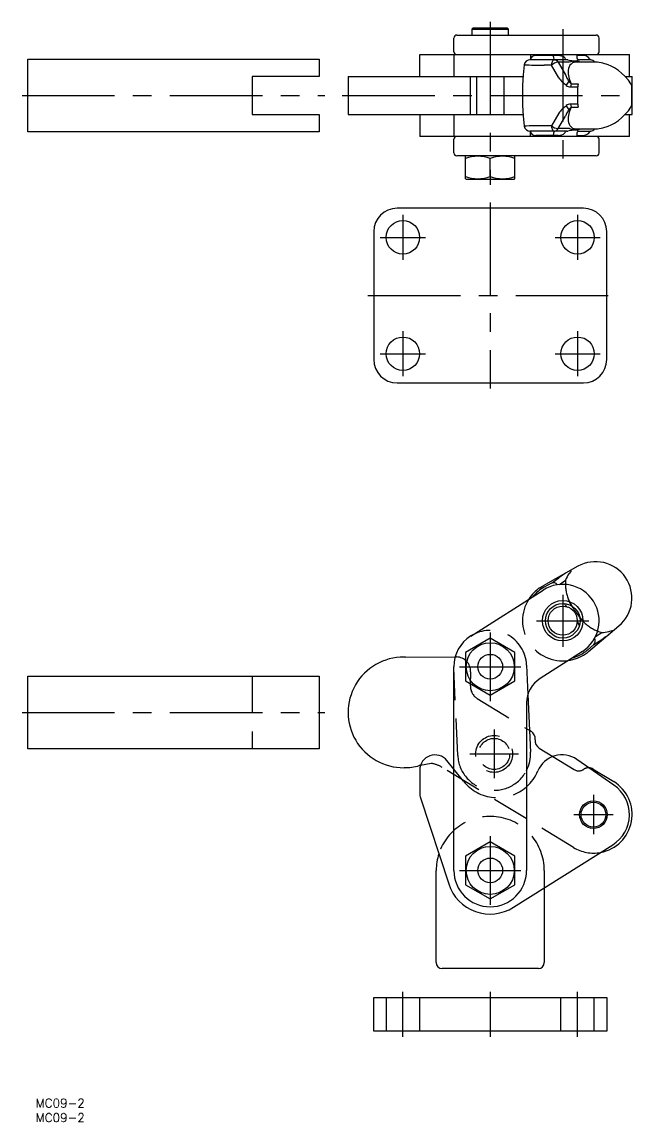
# Model space of a CAD drawing. Extents: x -161 to 280, y -53 to 325.
# Drawn here: x -160.8 to 50.8, y -52.8 to 325.2 of the extents above; entities that cross this region are included whole.
import ezdxf

# ---------------------------------------------------------------- set-up
doc = ezdxf.new("R2010")
doc.units = 0
doc.linetypes.add('CENTER', pattern=[50.8, 31.75, -6.35, 6.35, -6.35])
doc.linetypes.add('DASHED', pattern=[19.05, 12.7, -6.35])
doc.layers.get('0').update_dxf_attribs({"linetype": 'CONTINUOUS'})
doc.layers.add('CENTER', color=1, linetype='CENTER')
doc.styles.get("Standard").update_dxf_attribs({"font": 'txt.shx', "height": 3, "bigfont": 'bigfont.shx'})

msp = doc.modelspace()

# ---------------------------------------------------------------- linework, layer by layer
at = {"color": 7, "linetype": 'CONTINUOUS'}
for p, q in [((-5.8, 323.25), (-6.3, 322.75)), ((-6.3, 322.75), (6.3, 322.75)), ((-6.3, 322.75), (-6.3, 320.75)), ((-5.8, 323.25), (5.8, 323.25)), ((6.3, 322.75), (5.8, 323.25)), ((6.3, 320.75), (6.3, 322.75)), ((-12.5, 315.05), (-12.5, 319.75)), ((-11.5, 320.75), (36.4, 320.75)), ((37.4, 315.05), (37.4, 319.75)), ((-24.2, 314.05), (47.8, 314.05)), ((-24.2, 306.5), (-24.2, 314.05)), ((-12.5, 314.05), (-12.5, 306.5)), ((13.84, 314.05), (13.84, 312.73)), ((23.34, 313.75), (15.71, 313.75)), ((29.9, 312.68), (29.9, 314.05)), ((31.72, 313.75), (29.9, 313.75)), ((47.8, 306.5), (47.8, 314.05)), ((-158.8, 312.5), (-58.8, 312.5)), ((-158.8, 287.5), (-158.8, 312.5)), ((-58.8, 312.5), (-58.8, 306.5)), ((21.98, 312.25), (13.62, 312.25)), ((21.01, 310.42), (18.48, 310.42)), ((23.59, 306.11), (21.01, 310.42)), ((22.13, 312.24), (22.24, 312.23)), ((26.33, 312.23), (22.24, 312.23)), ((27.23, 311.39), (23.33, 311.39)), ((23.33, 311.39), (25.86, 307.15)), ((30.45, 312.23), (30.66, 312.23)), ((34.54, 312.23), (30.66, 312.23)), ((-58.8, 306.5), (-81.8, 306.5)), ((-81.8, 306.5), (-81.8, 293.5)), ((-48.8, 306.5), (11.24, 306.5)), ((-48.8, 306.5), (-48.8, 293.5)), ((-6.72, 293.5), (-6.72, 306.5)), ((-4.76, 306.5), (-4.76, 293.5)), ((4.76, 293.5), (4.76, 306.5)), ((46.35, 306.5), (48.75, 306.5)), ((48.75, 293.5), (48.75, 306.5)), ((11.1, 303.5), (11.1, 296.5)), ((26.08, 303.4), (26.09, 303.6)), ((27.75, 304.01), (27.02, 304.81)), ((27.6, 302.94), (30.07, 302.93)), ((27.75, 304.01), (30.24, 304.02)), ((30.07, 297.07), (30.07, 302.93)), ((48.67, 297.09), (48.67, 302.91)), ((26.08, 296.6), (26.09, 296.4)), ((27.75, 295.99), (27.02, 295.19)), ((30.07, 297.07), (27.6, 297.06)), ((27.75, 295.99), (30.24, 295.98)), ((-81.8, 293.5), (-58.8, 293.5)), ((-58.8, 293.5), (-58.8, 287.5)), ((-48.8, 293.5), (11.24, 293.5)), ((-24.2, 293.5), (-24.2, 285.95)), ((-12.5, 293.5), (-12.5, 285.95)), ((23.59, 293.89), (21.01, 289.58)), ((23.33, 288.61), (25.86, 292.85)), ((46.35, 293.5), (48.75, 293.5)), ((47.8, 285.95), (47.8, 293.5)), ((-58.8, 287.5), (-158.8, 287.5)), ((21.98, 287.75), (13.61, 287.75)), ((21.01, 289.58), (18.48, 289.58)), ((22.13, 287.76), (22.24, 287.77)), ((26.33, 287.77), (22.24, 287.77)), ((27.23, 288.61), (23.33, 288.61)), ((29.9, 285.95), (29.9, 287.32)), ((30.45, 287.77), (30.66, 287.77)), ((30.66, 287.77), (34.54, 287.77)), ((47.8, 285.95), (-24.2, 285.95)), ((-12.5, 280.25), (-12.5, 284.95)), ((13.84, 285.95), (13.84, 287.27)), ((23.34, 286.25), (15.71, 286.25)), ((29.9, 286.25), (31.72, 286.25)), ((37.4, 280.25), (37.4, 284.95)), ((36.4, 279.25), (-11.5, 279.25)), ((-8.25, 279.25), (-8.5, 279.11)), ((-8.5, 271.39), (-8.5, 279.11)), ((0, 272.15), (0, 278.35)), ((8.5, 279.11), (8.25, 279.25)), ((8.5, 271.39), (8.5, 279.11)), ((-8.5, 271.39), (-8.25, 271.25)), ((-8.25, 271.25), (8.25, 271.25)), ((8.25, 271.25), (8.5, 271.39)), ((32, 261.25), (-32, 261.25)), ((-40, 253.25), (-40, 209.25)), ((40, 209.25), (40, 253.25)), ((-32, 201.25), (32, 201.25)), ((30.07, 138.2), (18.16, 131.54)), ((27.75, 136.55), (27.02, 135.65)), ((21.01, 132.4), (18.48, 130.98)), ((21.01, 132.4), (23.59, 134.29)), ((23.82, 131.95), (25.86, 133.45)), ((26.08, 135.97), (26.09, 135.97)), ((-6.7, 114.25), (18.2, 130.05)), ((17.05, 130.85), (17.7, 131.27)), ((17.7, 131.27), (18.16, 131.54)), ((25.8, 124.97), (25.49, 125.42)), ((25.8, 124.97), (26.02, 124.67)), ((28.09, 124.47), (27.23, 125.96)), ((30.13, 118.72), (30.34, 118.41)), ((30.65, 117.97), (30.34, 118.41)), ((30.65, 120.75), (31.77, 119.4)), ((33.79, 108.95), (44.22, 117.73)), ((0, 113.51), (-8.5, 108.61)), ((8.5, 108.61), (0, 113.51)), ((36.17, 114.1), (38.29, 115.47)), ((40.76, 115.78), (41.86, 116.15)), ((33.38, 109.44), (35.6, 111.31)), ((35.6, 111.31), (38.28, 113.05)), ((-29.05, 107), (-12.04, 107.05)), ((-8.5, 108.61), (-8.5, 98.79)), ((8.5, 98.79), (8.5, 108.61)), ((31.65, 108.98), (17.1, 99.65)), ((32.75, 108.15), (33.37, 108.6)), ((33.37, 108.6), (33.79, 108.95)), ((-12.5, 33.7), (-12.5, 103.7)), ((-158.8, 100.5), (-58.8, 100.5)), ((-158.8, 75.5), (-158.8, 100.5)), ((-58.8, 100.5), (-58.8, 75.5)), ((-8.5, 98.79), (0, 93.89)), ((0, 93.89), (8.5, 98.79)), ((12.5, 91.23), (12.5, 33.7)), ((12.94, 94.17), (13.84, 74.29)), ((13.5, 81.84), (14.01, 81.53)), ((16.85, 75.7), (21.54, 72.84)), ((-58.8, 75.5), (-158.8, 75.5)), ((-23.94, 69.79), (-24.37, 69.71)), ((-24.2, 68.15), (-24.2, 60.2)), ((-12.5, 68.49), (-14.85, 71.43)), ((42.5, 63.02), (29.79, 71.8)), ((35.36, 68.51), (42.4, 64.21)), ((-23.95, 58.64), (-14.26, 29.03)), ((0, 43.51), (-8.5, 38.61)), ((8.5, 38.61), (0, 43.51)), ((8, 21.01), (42.06, 42.5)), ((-8.5, 38.61), (-8.5, 28.79)), ((8.5, 28.79), (8.5, 38.61)), ((-18.55, 2), (-18.55, 33.7)), ((-8.5, 28.79), (0, 23.89)), ((0, 23.89), (8.5, 28.79)), ((18.55, 27.67), (18.55, 2)), ((16.55, 0), (-16.55, 0)), ((-40, -10), (40, -10)), ((-40, -21.5), (-40, -10)), ((40, -10), (40, -21.5)), ((40, -21.5), (-40, -21.5))]:
    msp.add_line(p, q, dxfattribs=at)
msp.add_line((40.73, 114.8), (40.73, 114.79))
at = {"color": 3, "linetype": 'DASHED'}
for p, q in [((-12.04, 107.05), (-11.59, 107.05)), ((-12.49, 103.14), (-12.5, 103.7)), ((-11.14, 73.17), (-12.49, 103.14)), ((12.49, 104.26), (12.94, 94.17)), ((-81.8, 100.5), (-81.8, 75.5)), ((-6.72, 101.93), (-6.83, 97.17)), ((-4.44, 92.78), (13.5, 81.84)), ((21.54, 72.84), (28.88, 68.36)), ((-20.33, 70.46), (-23.94, 69.79)), ((28.6, 41.59), (-16.49, 69.09)), ((-9.18, 64.33), (-12.5, 68.49)), ((18.55, 33.7), (18.55, 27.67)), ((-35.75, -10), (-35.75, -21.5)), ((-24.25, -10), (-24.25, -21.5)), ((24.25, -21.5), (24.25, -10)), ((35.75, -21.5), (35.75, -10))]:
    msp.add_line(p, q, dxfattribs=at)
at = {"color": 7, "linetype": 'CONTINUOUS', "flags": 128}
for points in [[(11.65, 310.58), (11.27, 307.05), (11.1, 303.5)], [(48.3, 304.03), (47.45, 305.23), (46.26, 306.59), (45.08, 307.72), (44.01, 308.6), (42.7, 309.48), (41.57, 310.09), (40.46, 310.58), (38.7, 311.12), (36.83, 311.44), (36.17, 311.48), (35.31, 311.5), (34.24, 311.5), (32.96, 311.5), (31.48, 311.5), (29.76, 311.5)], [(29.9, 312.7), (29.91, 312.61), (29.91, 312.58)], [(48.67, 302.91), (48.58, 303.49), (48.33, 304.03)], [(11.1, 296.5), (11.27, 292.95), (11.65, 289.42)], [(29.76, 288.5), (31.48, 288.5), (32.96, 288.5), (34.24, 288.5), (35.31, 288.5), (36.17, 288.52), (36.83, 288.56), (38.7, 288.88), (40.46, 289.42), (41.57, 289.91), (42.7, 290.52), (44.01, 291.4), (45.08, 292.28), (46.26, 293.41), (47.45, 294.77), (48.3, 295.97)], [(48.33, 295.97), (48.58, 296.51), (48.67, 297.09)], [(29.91, 287.42), (29.91, 287.39), (29.9, 287.3)]]:
    msp.add_lwpolyline(points, dxfattribs=at)
at = {"color": 7, "linetype": 'CONTINUOUS'}
for centre, radius in [((-30, 251.25), 5.75), ((30, 251.25), 5.75), ((-30, 211.25), 5.75), ((30, 211.25), 5.75), ((24.9, 119.5), 6.95), ((24.9, 119.5), 5.95), ((24.9, 119.5), 5), ((0, 103.7), 8.25), ((0, 103.7), 4.25), ((35.45, 52.87), 4.75), ((35.45, 52.87), 4.26), ((0, 33.7), 8.25), ((0, 33.7), 4.25)]:
    msp.add_circle(centre, radius, dxfattribs=at)
at = {"color": 3, "linetype": 'DASHED'}
for radius in [6.35, 5.35]:
    msp.add_circle((1.35, 73.73), radius, dxfattribs=at)
at = {"color": 7, "linetype": 'CONTINUOUS'}
for centre, radius, start, end in [((-11.5, 319.75), 1, 90, 180), ((36.4, 319.75), 1, 360, 90), ((-11.5, 315.05), 1, 180, 270), ((15.64, 311.64), 2.11, 87.9956, 163.2935), ((21.33, 313.39), 0.364, 52.3827, 80.248), ((23.21, 309.91), 3.84, 50.7877, 88.0565), ((31.86, 310.93), 2.82, 34.4932, 92.8373), ((36.4, 315.05), 1, 270, 0), ((13.72, 310.14), 2.12, 87.4859, 169.5081), ((19.99, 653.39), 342.97, 268.6069, 269.7478), ((24.7, 310.26), 3.69, 160.2142, 177.5135), ((23.8, 307.01), 4.41, 96.1238, 129.2951), ((22.91, 310.86), 1.81, 141.1994, 158.8652), ((22.03, 311.57), 0.673, 117.0658, 140.7979), ((21.18, 313.27), 0.557, 29.7973, 47.9894), ((20.29, 312.73), 1.6, 17.772, 30.4726), ((22.18, 311.14), 1.13, 100.1761, 114.2972), ((16.95, 311.83), 5.05, 7.9957, 16.0221), ((22.3, 312.57), 0.342, 186.2766, 260.3017), ((21.93, 310.67), 1.59, 27.38, 87.8616), ((23.76, 311.82), 2.16, 19.0878, 29.524), ((26.22, 312.65), 0.434, 196.4778, 256.9576), ((26.3, 308.91), 3.32, 83.945, 89.502), ((42.14, 409.95), 98.96, 260.9959, 262.0836), ((29.75, 308.58), 2.96, 131.2341, 177.9042), ((29.42, 304.86), 6.89, 74.4584, 108.5321), ((29.03, 309.75), 1.62, 96.7248, 139.4687), ((29.16, 316.27), 4.39, 261.4763, 273.7387), ((31.64, 296), 15.61, 96.8959, 100.3211), ((29.26, 314.15), 2.27, 274.678, 286.5547), ((30.4, 312.7), 0.497, 194.131, 260.7073), ((29.63, 312.96), 1.02, 286.2182, 312.7368), ((30.37, 312.13), 0.0985, 101.0102, 121.0766), ((30.39, 311.97), 0.259, 92.7373, 100.3604), ((30.47, 310.52), 1.71, 90.6067, 92.9246), ((34.7, 312.77), 0.565, 205.5162, 254.0084), ((34.42, 310.46), 1.78, 35.2579, 86.8789), ((38.3, 311.63), 13.22, 199.7879, 205.4737), ((34.19, 308.1), 7.43, 175.4753, 194.0709), ((41.78, 309.96), 15.24, 193.9456, 203.0107), ((33.1, 312.53), 11.47, 214.0159, 222.9253), ((31.74, 312.06), 10.17, 226.193, 236.2426), ((28.34, 307.57), 4.74, 241.627, 251.2639), ((29.53, 301.9), 3.84, 130.8141, 153.7378), ((38.5, 312.22), 13.67, 207.3623, 212.863), ((27.98, 307.35), 4.43, 254.7361, 265.0599), ((31.28, 302.95), 3.68, 163.3669, 180.1754), ((33.76, 302.91), 3.7, 162.5316, 179.6095), ((33.1, 287.47), 11.47, 137.0747, 145.9841), ((31.74, 287.94), 10.17, 123.7574, 133.807), ((28.34, 292.43), 4.74, 108.7361, 118.373), ((29.53, 298.1), 3.84, 206.2622, 229.1859), ((38.5, 287.78), 13.67, 147.137, 152.6377), ((27.98, 292.65), 4.43, 94.9401, 105.2639), ((41.78, 290.04), 15.24, 156.9893, 166.0544), ((31.28, 297.05), 3.68, 179.8246, 196.6331), ((33.76, 297.09), 3.7, 180.3905, 197.4684), ((38.3, 288.37), 13.22, 154.5263, 160.2121), ((34.19, 291.9), 7.43, 165.9291, 184.5247), ((29.75, 291.42), 2.96, 182.0958, 228.7659), ((13.72, 289.86), 2.12, 190.4929, 272.9247), ((19.99, -53.39), 342.97, 90.2522, 91.3931), ((15.64, 288.36), 2.11, 196.7526, 272.0397), ((23.8, 292.99), 4.41, 230.7049, 263.8762), ((24.7, 289.74), 3.69, 182.4865, 199.7858), ((22.91, 289.14), 1.81, 201.1348, 218.8006), ((22.03, 288.43), 0.673, 219.2021, 242.9342), ((22.18, 288.86), 1.13, 245.7028, 259.8239), ((16.95, 288.17), 5.05, 343.9779, 352.0043), ((22.3, 287.43), 0.342, 99.6825, 173.7395), ((21.93, 289.33), 1.59, 272.1384, 332.62), ((23.76, 288.18), 2.16, 330.476, 340.9122), ((26.22, 287.35), 0.434, 103.0424, 163.5222), ((26.3, 291.09), 3.32, 270.498, 276.055), ((42.14, 190.05), 98.96, 97.9164, 99.0041), ((29.42, 295.14), 6.89, 251.4679, 285.5416), ((29.03, 290.25), 1.62, 220.5313, 263.2752), ((29.16, 283.73), 4.39, 86.2613, 98.5237), ((31.64, 304), 15.61, 259.6789, 263.1041), ((29.26, 285.85), 2.27, 73.4453, 85.322), ((29.63, 287.04), 1.02, 47.2632, 73.7818), ((30.4, 287.3), 0.497, 99.2586, 165.9602), ((30.37, 287.87), 0.0985, 238.9234, 258.9898), ((30.39, 288.03), 0.259, 259.6396, 267.2627), ((30.47, 289.48), 1.71, 267.0754, 269.3933), ((31.86, 289.07), 2.82, 267.1627, 325.5068), ((34.71, 287.21), 0.589, 107.0364, 153.4387), ((34.45, 289.48), 1.72, 272.4068, 325.6799), ((-11.5, 284.95), 1, 90, 180), ((21.33, 286.61), 0.364, 279.752, 307.6173), ((21.18, 286.73), 0.557, 312.0106, 330.2027), ((20.29, 287.27), 1.6, 329.5274, 342.228), ((23.21, 290.09), 3.84, 271.9435, 309.2123), ((36.4, 284.95), 1, 360, 90), ((-11.5, 280.25), 1, 180, 270), ((36.4, 280.25), 1, 270, 0), ((-4.25, 266.6), 12.49, 70.1019, 109.8981), ((4.25, 266.6), 12.49, 70.1019, 109.8981), ((-4.25, 283.9), 12.49, 250.1019, 289.8981), ((4.25, 283.9), 12.49, 250.1019, 289.8981), ((-32, 253.25), 8, 90, 180), ((32, 253.25), 8, 0, 90), ((-32, 209.25), 8, 180, 270), ((32, 209.25), 8, 270, 0), ((20.98, 132.81), 7.74, 28.9365, 31.212), ((36.17, 127.29), 12.5, 310.1101, 119.2201), ((21.69, 130.75), 1.79, 38.8758, 112.283), ((50.84, 96.37), 46.69, 122.0156, 125.7074), ((40.74, 132.3), 14.93, 175.5852, 181.2818), ((36.33, 129.33), 11.25, 145.8124, 158.5255), ((24.05, 120.34), 12.63, 123.6354, 148.5428), ((24.42, 119.97), 12.51, 118.3492, 141.1878), ((24.9, 119.5), 12.5, 302.6684, 122.3967), ((26.89, 125.17), 1.01, 209.8041, 251.1754), ((54.08, 139.68), 30.12, 210.3348, 218.9277), ((30.91, 119.36), 1.01, 178.1556, 219.5252), ((0, 103.7), 12.5, 122.3967, 180), ((34.14, 112.58), 1.93, 318.8925, 27.6898), ((42.01, 129.11), 14.12, 248.7188, 254.7187), ((12.41, 151.96), 46.72, 303.6237, 307.3135), ((38.13, 126.72), 11.25, 270.8061, 283.5163), ((35.97, 111.13), 7.74, 38.1182, 40.3936), ((-29.8, 88), 19, 89.7165, 270.5911), ((-29.51, 88.01), 19, 88.6166, 90.5911), ((25.25, 118.77), 13, 276.7819, 305.2368), ((25.17, 118.82), 12.46, 283.6199, 311.1897), ((22.5, 91.23), 10, 122.6684, 180), ((12.45, 78.97), 3, 353.2409, 58.6166), ((18.41, 78.26), 3, 173.2409, 238.6166), ((-18.95, 68.15), 5.25, 38.5987, 180), ((1.35, 73.73), 12.5, 333.1062, 2.5829), ((24.67, 64.4), 9, 55.3395, 157.2326), ((-29.51, 88.01), 19, 269.7165, 285.6921), ((33.79, 65.95), 3, 58.6166, 87.5465), ((2.54, 73.69), 15, 311.6057, 337.2326), ((35.5, 52.9), 13.25, 280.414, 58.6166), ((35.5, 52.9), 12.3, 302.2424, 55.3395), ((-19.2, 60.2), 5, 180, 198.1325), ((0, 33.7), 18.55, 162.0943, 180), ((0, 33.7), 12.5, 180, 0), ((0, 33.7), 15, 198.1325, 302.2424), ((-16.55, 2), 2, 180, 270), ((16.55, 2), 2, 270, 0)]:
    msp.add_arc(centre, radius, start, end, dxfattribs=at)
at = {"color": 3, "linetype": 'DASHED'}
for centre, radius, start, end in [((40.74, 132.3), 14.93, 181.2818, 205.1335), ((24.86, 119.49), 13.77, 147.3001, 278.0351), ((42.01, 129.11), 14.12, 223.4771, 248.7188), ((0, 103.7), 12.5, 2.5829, 122.3967), ((-11.72, 102.05), 5, 358.6166, 88.6166), ((-1.83, 97.05), 5, 178.6166, 238.6166), ((1.35, 73.73), 12.5, 182.5829, 333.1062), ((-21.7, 60.56), 10, 58.6166, 82.1544), ((30.44, 70.92), 3, 238.6166, 303.9923), ((33.79, 65.95), 3, 87.5465, 123.9923), ((2.54, 73.69), 15, 218.5987, 311.6057), ((0, 33.7), 18.55, 0, 162.0943), ((35.5, 52.9), 13.25, 238.6166, 280.414)]:
    msp.add_arc(centre, radius, start, end, dxfattribs=at)
at = {"layer": 'CENTER', "color": 1, "linetype": 'CENTER'}
for p, q in [((0, 325.25), (0, 269.25)), ((24.9, 322.75), (24.9, 277.25)), ((-160.8, 300), (-56.8, 300)), ((-50.8, 300), (50.75, 300)), ((0, 263.25), (0, 199.25)), ((-30, 259), (-30, 243.5)), ((30, 259), (30, 243.5)), ((-37.75, 251.25), (-22.25, 251.25)), ((22.25, 251.25), (37.75, 251.25)), ((-42, 231.25), (42, 231.25)), ((-30, 219), (-30, 203.5)), ((30, 219), (30, 203.5)), ((-37.75, 211.25), (-22.25, 211.25)), ((22.25, 211.25), (37.75, 211.25)), ((24.9, 128.45), (24.9, 110.55)), ((15.95, 119.5), (33.85, 119.5)), ((0, 115.51), (0, 91.89)), ((-10.5, 103.7), (10.5, 103.7)), ((-160.8, 88), (-56.8, 88)), ((1.35, 82.08), (1.35, 65.38)), ((-7, 73.73), (9.7, 73.73)), ((35.45, 59.62), (35.45, 46.12)), ((28.7, 52.87), (42.2, 52.87)), ((0, 45.51), (0, 21.89)), ((-10.5, 33.7), (10.5, 33.7)), ((-30, -23.5), (-30, -8)), ((0, -8), (0, -23.5)), ((30, -23.5), (30, -8))]:
    msp.add_line(p, q, dxfattribs=at)

# ---------------------------------------------------------------- texts
at = {"color": 7, "linetype": 'CONTINUOUS'}
for p in [(-156.09, -47.76), (-156.09, -52.76)]:
    msp.add_text('MC09-2', height=3, dxfattribs=at).set_placement(p)

doc.saveas('drawing.dxf')
